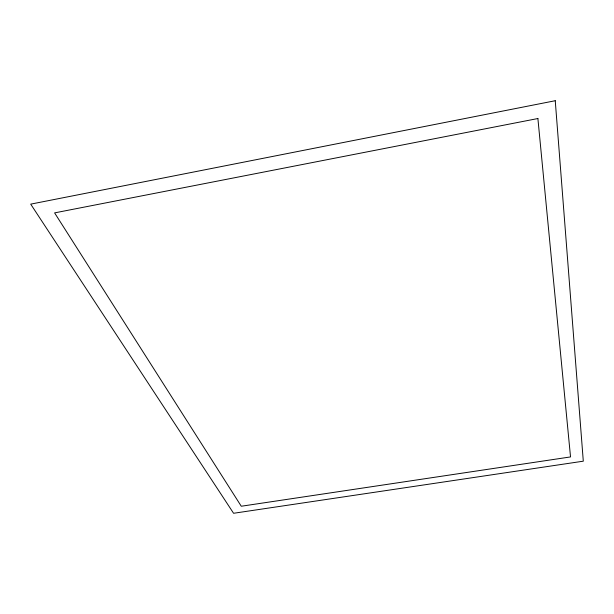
<?xml version="1.0" encoding="UTF-8"?>
<svg xmlns="http://www.w3.org/2000/svg" width="614" height="614" viewBox="0 0 614 614"><rect width="100%" height="100%" fill="white"/><g stroke="black" fill="none" stroke-linecap="round" stroke-linejoin="round"><path stroke-width="0.92" d="M555.248 100.719L30.7 204.14L233.581 513.281L583.3 461.183L555.248 100.719M537.895 118.525L54.6 212.889L241.271 506.235L570.529 456.923L537.895 118.525"/></g></svg>
